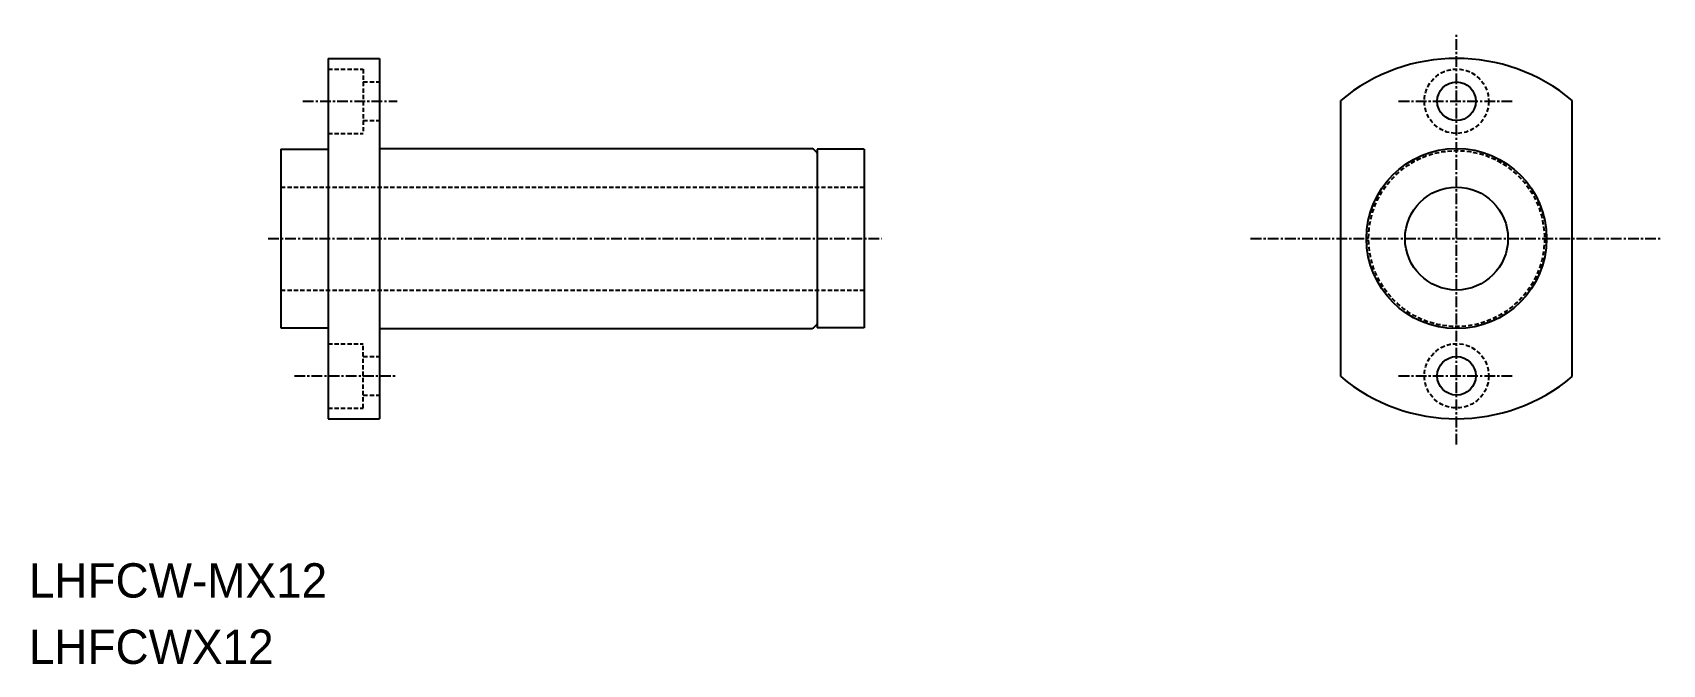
# Model space of a CAD drawing. Extents: x 208 to 398, y 139 to 212.
import ezdxf

# ---------------------------------------------------------------- set-up
doc = ezdxf.new("R2010")
doc.units = 0
doc.linetypes.add('CENTER', pattern=[2, 1.25, -0.25, 0.25, -0.25])
doc.linetypes.add('DASHED', pattern=[0.75, 0.5, -0.25])
doc.layers.get('0').update_dxf_attribs({"linetype": 'CONTINUOUS'})
doc.layers.add('CENTER', color=1, linetype='CENTER')

msp = doc.modelspace()

# ---------------------------------------------------------------- linework, layer by layer
at = {"color": 7, "linetype": 'CONTINUOUS'}
for p, q in [((242.17, 209.35), (242.17, 167.35)), ((242.17, 209.35), (248.17, 209.35)), ((248.17, 209.35), (248.17, 167.35)), ((360.22, 172.27), (360.22, 204.44)), ((387.22, 172.27), (387.22, 204.44)), ((236.67, 198.75), (236.67, 177.95)), ((236.67, 198.75), (242.17, 198.75)), ((248.17, 198.85), (298.58, 198.85)), ((299.17, 198.75), (299.17, 177.95)), ((304.67, 198.75), (299.17, 198.75)), ((304.67, 198.75), (304.67, 177.95)), ((236.67, 177.95), (242.17, 177.95)), ((248.17, 177.85), (298.58, 177.85)), ((304.67, 177.95), (299.17, 177.95)), ((242.17, 167.35), (248.17, 167.35))]:
    msp.add_line(p, q, dxfattribs=at)
at = {"color": 3, "linetype": 'DASHED'}
for p, q in [((242.17, 208.1), (246.27, 208.1)), ((246.27, 208.1), (246.27, 200.6)), ((246.27, 206.6), (248.17, 206.6)), ((246.27, 202.1), (248.17, 202.1)), ((242.17, 200.6), (246.27, 200.6)), ((236.67, 194.35), (304.67, 194.35)), ((236.67, 182.35), (304.67, 182.35)), ((242.17, 176.1), (246.27, 176.1)), ((246.27, 168.6), (246.27, 176.1)), ((246.27, 174.6), (248.17, 174.6)), ((246.27, 170.1), (248.17, 170.1)), ((242.17, 168.6), (246.27, 168.6))]:
    msp.add_line(p, q, dxfattribs=at)
for centre, radius in [((373.72, 204.35), 3.75), ((373.72, 188.35), 10.25), ((373.72, 172.35), 3.75)]:
    msp.add_circle(centre, radius, dxfattribs=at)
at = {"color": 7, "linetype": 'CONTINUOUS'}
for centre, radius in [((373.72, 204.35), 2.25), ((373.72, 188.35), 10.5), ((373.72, 188.35), 6), ((373.72, 172.35), 2.25)]:
    msp.add_circle(centre, radius, dxfattribs=at)
for centre, radius, start, end in [((373.72, 188.35), 21, 49.9948, 130.0052), ((298.02, 197.68), 1.3, 27.7958, 64.6683), ((298.02, 179.03), 1.3, 295.3317, 332.2042), ((373.72, 188.35), 21, 229.9948, 310.0052)]:
    msp.add_arc(centre, radius, start, end, dxfattribs=at)
at = {"layer": 'CENTER', "color": 1, "linetype": 'CENTER'}
for p, q in [((373.72, 164.35), (373.72, 212.35)), ((239.23, 204.35), (250.23, 204.35)), ((366.97, 204.35), (380.47, 204.35)), ((235.17, 188.35), (306.73, 188.35)), ((349.72, 188.35), (397.72, 188.35)), ((238.23, 172.35), (250.23, 172.35)), ((366.97, 172.35), (380.47, 172.35))]:
    msp.add_line(p, q, dxfattribs=at)

# ---------------------------------------------------------------- texts
at = {"color": 7, "linetype": 'CONTINUOUS'}
for s, p in [('LHFCW-MX12', (207.28, 146.51)), ('LHFCWX12', (207.28, 138.78))]:
    msp.add_text(s, height=4, dxfattribs=at).set_placement(p)

doc.saveas('drawing.dxf')
